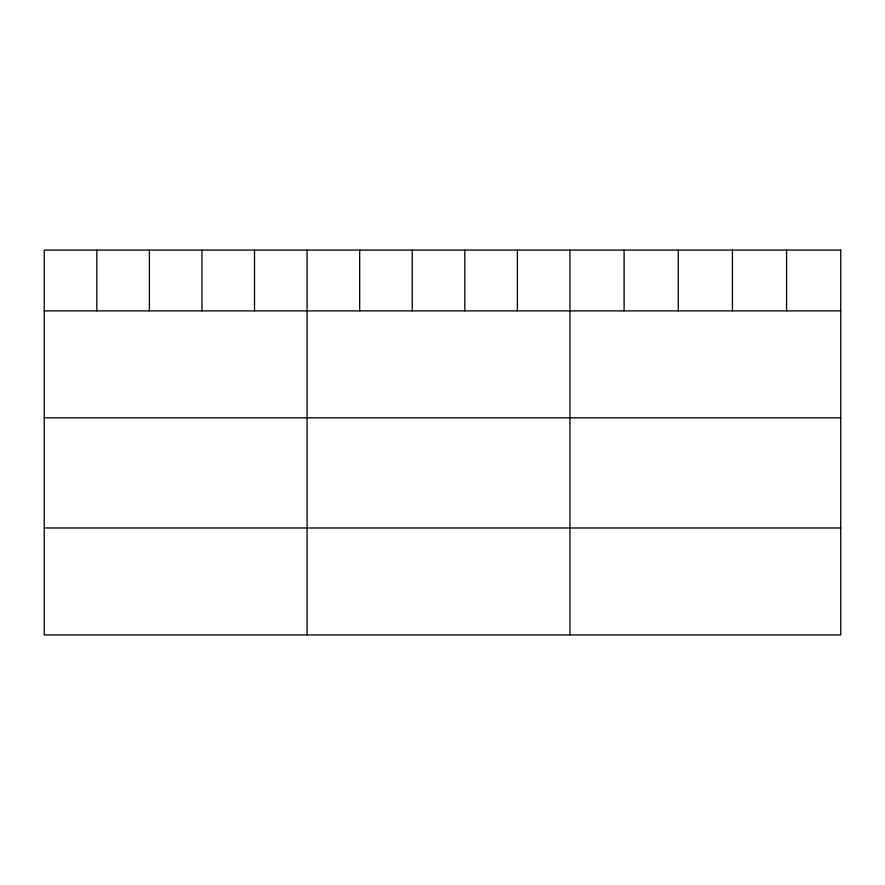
<?xml version="1.0" encoding="UTF-8"?>
<svg xmlns="http://www.w3.org/2000/svg" width="885" height="885" viewBox="0 0 885 885"><rect width="100%" height="100%" fill="white"/><g stroke="black" fill="none" stroke-linecap="round" stroke-linejoin="round"><path stroke-width="1.33" d="M44.25 310.878L840.75 310.878M44.25 417.808L840.75 417.808M44.25 527.98L840.75 527.98M786.588 250.09L786.588 310.878M732.426 250.09L732.426 310.878M678.264 250.09L678.264 310.878M624.102 250.09L624.102 310.878M569.94 250.09L569.94 634.91M517.371 250.09L517.371 310.878M464.802 250.09L464.802 310.878M412.233 250.09L412.233 310.878M359.664 250.09L359.664 310.878M307.095 250.09L307.095 634.91M254.526 250.09L254.526 310.878M201.957 250.09L201.957 310.878M149.388 250.09L149.388 310.878M96.819 250.09L96.819 310.878M840.75 250.09L44.25 250.09L44.25 634.91L840.75 634.91L840.75 250.09"/></g></svg>
